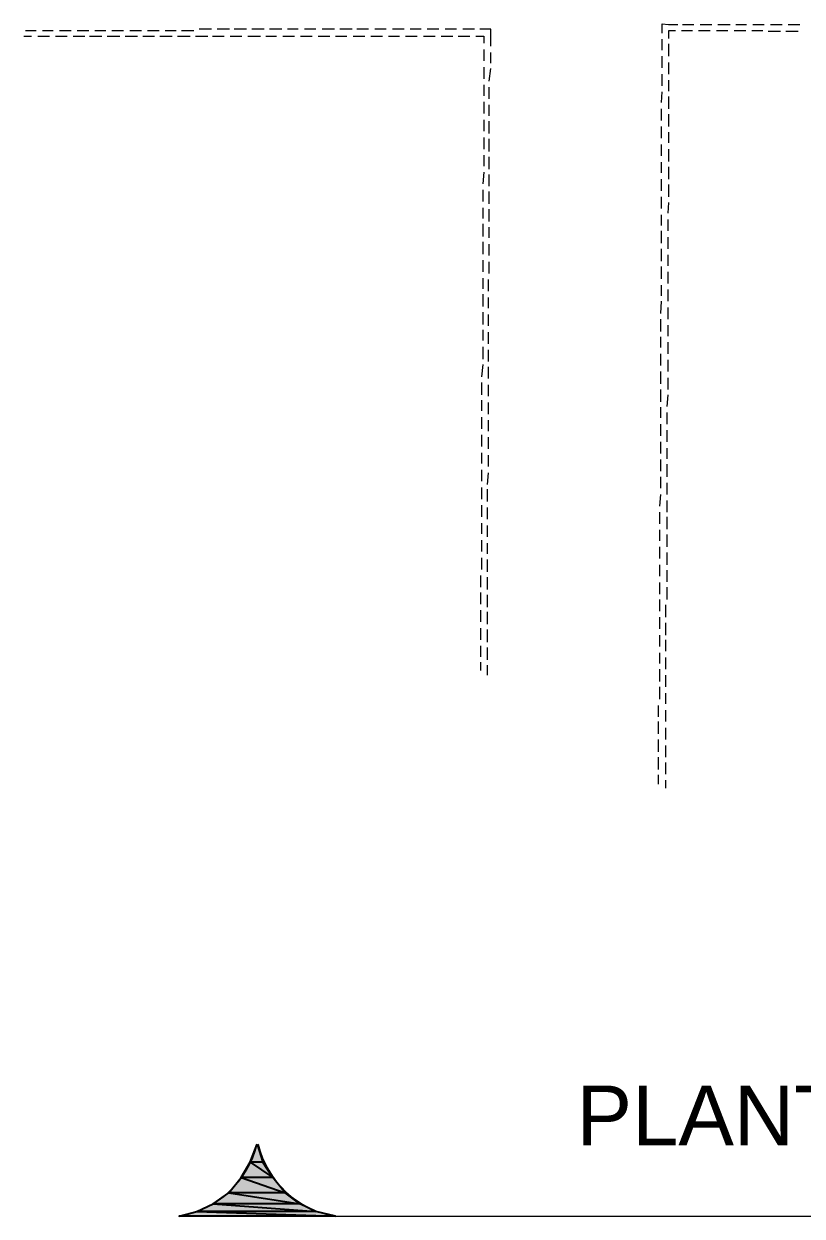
# Model space of a CAD drawing. Header units: millimetres. Extents: x 53 to 176, y -29 to 32.
# Drawn here: x 148.725 to 151.538, y -28.969 to -24.659 of the extents above; entities that cross this region are included whole.
import ezdxf

# ---------------------------------------------------------------- set-up
doc = ezdxf.new("R2010")
doc.units = ezdxf.units.MM
doc.layers.add('18 - Planta de situação', color=6, linetype='Continuous')
doc.styles.add('Arial0', font='arial.ttf', dxfattribs={"height": 3.14658})

msp = doc.modelspace()

# ---------------------------------------------------------------- hatches: boundary and pattern name
at = {"layer": '18 - Planta de situação', "true_color": 0x000005}
msp.add_hatch(color=5, dxfattribs=at).paths.add_polyline_path([(149.5687, -28.7092), (149.5883, -28.7734), (149.5436, -28.7734)])
h = msp.add_hatch(color=5, dxfattribs=at)
h.paths.add_polyline_path([(149.5883, -28.7734), (149.5436, -28.7734), (149.6246, -28.8293)])
h.paths.add_polyline_path([(149.5436, -28.7734), (149.6246, -28.8293), (149.51, -28.8293)])
h = msp.add_hatch(color=5, dxfattribs=at)
h.paths.add_polyline_path([(149.6246, -28.8293), (149.51, -28.8293), (149.6693, -28.8852)])
h.paths.add_polyline_path([(149.51, -28.8293), (149.6693, -28.8852), (149.4654, -28.8852)])
h = msp.add_hatch(color=5, dxfattribs=at)
h.paths.add_polyline_path([(149.6693, -28.8852), (149.4654, -28.8852), (149.7224, -28.9243)])
h.paths.add_polyline_path([(149.4654, -28.8852), (149.7224, -28.9243), (149.4095, -28.9243)])
h = msp.add_hatch(color=5, dxfattribs=at)
h.paths.add_polyline_path([(149.781, -28.9522), (149.3508, -28.9522), (149.8509, -28.969)])
h.paths.add_polyline_path([(149.3508, -28.9522), (149.8509, -28.969), (149.2866, -28.969)])
h = msp.add_hatch(color=5, dxfattribs=at)
h.paths.add_polyline_path([(149.7224, -28.9243), (149.4095, -28.9243), (149.781, -28.9522)])
h.paths.add_polyline_path([(149.4095, -28.9243), (149.781, -28.9522), (149.3508, -28.9522)])

# ---------------------------------------------------------------- linework, layer by layer
at = {"layer": '18 - Planta de situação', "color": 251, "linetype": 'Continuous', "lineweight": 13, "true_color": 0x545454}
for points in [[(148.7698, -24.6837), (148.7307, -24.6837), (148.7307, -24.6837)], [(148.8312, -24.6837), (148.7921, -24.6837), (148.7921, -24.6837)], [(148.8955, -24.6837), (148.8536, -24.6837), (148.8536, -24.6837)], [(148.9597, -24.6837), (148.9178, -24.6837), (148.9178, -24.6837)], [(149.0212, -24.6837), (148.9821, -24.6837), (148.9821, -24.6837)], [(149.0854, -24.6837), (149.0435, -24.6837), (149.0435, -24.6837)], [(149.1497, -24.6837), (149.1078, -24.6837), (149.1078, -24.6837)], [(149.2139, -24.6837), (149.172, -24.6837), (149.172, -24.6837)], [(149.2754, -24.6837), (149.2363, -24.6837), (149.2363, -24.6837)], [(149.3396, -24.6837), (149.2949, -24.6837), (149.2949, -24.6837)], [(149.4039, -24.6781), (149.3592, -24.6781), (149.3592, -24.6781)], [(149.4681, -24.6781), (149.4234, -24.6781), (149.4234, -24.6781)], [(149.5296, -24.6781), (149.4849, -24.6781), (149.4849, -24.6781)], [(149.5939, -24.6781), (149.5492, -24.6781), (149.5492, -24.6781)], [(149.6581, -24.6781), (149.6134, -24.6781), (149.6134, -24.6781)], [(149.7168, -24.6781), (149.6777, -24.6781), (149.6777, -24.6781)], [(149.781, -24.6781), (149.7391, -24.6781), (149.7391, -24.6781)], [(149.8481, -24.6781), (149.8034, -24.6781), (149.8034, -24.6781)], [(149.9123, -24.6781), (149.8676, -24.6781), (149.8676, -24.6781)], [(149.971, -24.6781), (149.9291, -24.6781), (149.9291, -24.6781)], [(150.0352, -24.6781), (149.9933, -24.6781), (149.9933, -24.6781)], [(150.0995, -24.6781), (150.0576, -24.6781), (150.0576, -24.6781)], [(150.1609, -24.6781), (150.1218, -24.6781), (150.1218, -24.6781)], [(150.2252, -24.6781), (150.1833, -24.6781), (150.1833, -24.6781)], [(150.2894, -24.6781), (150.2475, -24.6781), (150.2475, -24.6781)], [(150.3537, -24.6781), (150.3118, -24.6781), (150.3118, -24.6781)], [(150.4124, -24.7396), (150.4124, -24.7033), (150.4124, -24.6781), (150.3732, -24.6781)], [(151.0325, -24.6921), (151.0325, -24.6586), (151.0549, -24.6614), (151.0884, -24.6614)], [(151.08, -24.6837), (151.0549, -24.6837), (151.0549, -24.7116)], [(151.1415, -24.6837), (151.1024, -24.6837), (151.1024, -24.6837)], [(151.1051, -24.6614), (151.147, -24.6614), (151.147, -24.6614)], [(151.2057, -24.6837), (151.1638, -24.6837), (151.1638, -24.6837)], [(151.1694, -24.6614), (151.2113, -24.6614), (151.2113, -24.6614)], [(151.27, -24.6837), (151.2281, -24.6837), (151.2281, -24.6837)], [(151.2336, -24.6614), (151.2783, -24.6614), (151.2783, -24.6614)], [(151.3342, -24.6837), (151.2923, -24.6837), (151.2923, -24.6837)], [(151.2979, -24.6614), (151.337, -24.6614), (151.337, -24.6614)], [(151.3957, -24.6837), (151.3566, -24.6837), (151.3566, -24.6837)], [(151.3594, -24.6614), (151.4013, -24.6614), (151.4013, -24.6614)], [(151.4599, -24.6865), (151.4152, -24.6865), (151.4152, -24.6865)], [(151.4236, -24.6614), (151.4655, -24.6614), (151.4655, -24.6614)], [(151.5242, -24.6865), (151.4795, -24.6865), (151.4795, -24.6865)], [(151.4879, -24.6614), (151.5298, -24.6614), (151.5298, -24.6614)], [(148.7251, -24.7033), (148.753, -24.7033), (148.753, -24.7033)], [(148.7754, -24.7033), (148.8173, -24.7033), (148.8173, -24.7033)], [(148.8396, -24.7033), (148.8815, -24.7033), (148.8815, -24.7033)], [(148.9039, -24.7033), (148.9458, -24.7033), (148.9458, -24.7033)], [(148.9625, -24.7033), (149.0072, -24.7033), (149.0072, -24.7033)], [(149.0268, -24.7033), (149.0715, -24.7033), (149.0715, -24.7033)], [(149.091, -24.7033), (149.1357, -24.7033), (149.1357, -24.7033)], [(149.1553, -24.7033), (149.1972, -24.7033), (149.1972, -24.7033)], [(149.2167, -24.7033), (149.2614, -24.7033), (149.2614, -24.7033)], [(149.281, -24.7033), (149.3257, -24.7033), (149.3257, -24.7033)], [(149.3452, -24.7033), (149.3899, -24.7033), (149.3899, -24.7033)], [(149.4067, -24.7033), (149.4486, -24.7033), (149.4486, -24.7033)], [(149.4709, -24.7033), (149.5128, -24.7033), (149.5128, -24.7033)], [(149.5352, -24.7033), (149.5799, -24.7033), (149.5799, -24.7033)], [(149.5994, -24.7033), (149.6386, -24.7033), (149.6386, -24.7033)], [(149.6609, -24.7033), (149.7028, -24.7033), (149.7028, -24.7033)], [(149.7251, -24.7033), (149.7671, -24.7033), (149.7671, -24.7033)], [(149.7894, -24.7033), (149.8313, -24.7033), (149.8313, -24.7033)], [(149.8509, -24.7033), (149.8928, -24.7033), (149.8928, -24.7033)], [(149.9151, -24.7033), (149.957, -24.7033), (149.957, -24.7033)], [(149.9794, -24.7033), (150.0213, -24.7033), (150.0213, -24.7033)], [(150.0436, -24.7033), (150.0827, -24.7033), (150.0827, -24.7033)], [(150.1051, -24.7033), (150.147, -24.7033), (150.147, -24.7033)], [(150.1693, -24.7033), (150.2112, -24.7033), (150.2112, -24.7033)], [(150.2336, -24.7033), (150.2755, -24.7033), (150.2755, -24.7033)], [(150.295, -24.7033), (150.3369, -24.7033), (150.3369, -24.7033)], [(150.3593, -24.7033), (150.3872, -24.7033), (150.3872, -24.7033)], [(150.3872, -24.7033), (150.3872, -24.7284), (150.3872, -24.7284)], [(151.0325, -24.7535), (151.0325, -24.7144), (151.0325, -24.7144)], [(151.0549, -24.7312), (151.0549, -24.7759), (151.0549, -24.7759)], [(150.3872, -24.7508), (150.3872, -24.7927), (150.3872, -24.7927)], [(150.4124, -24.801), (150.4124, -24.7619), (150.4124, -24.7619)], [(151.0325, -24.8178), (151.0325, -24.7759), (151.0325, -24.7759)], [(150.3872, -24.815), (150.3872, -24.8569), (150.3872, -24.8569)], [(150.4068, -24.8653), (150.4124, -24.8206), (150.4124, -24.8206)], [(151.0549, -24.7982), (151.0549, -24.8401), (151.0549, -24.8401)], [(151.0325, -24.8821), (151.0325, -24.8401), (151.0325, -24.8401)], [(151.0549, -24.8625), (151.0549, -24.9016), (151.0549, -24.9016)], [(150.3872, -24.8793), (150.3872, -24.9184), (150.3872, -24.9184)], [(150.4068, -24.9295), (150.4068, -24.8876), (150.4068, -24.8876)], [(151.0297, -24.9435), (151.0325, -24.9044), (151.0325, -24.9044)], [(150.3872, -24.9407), (150.3872, -24.9826), (150.3872, -24.9826)], [(150.4068, -24.991), (150.4068, -24.9519), (150.4068, -24.9519)], [(151.0549, -24.9212), (151.0549, -24.9659), (151.0549, -24.9659)], [(151.0297, -25.0078), (151.0297, -24.9659), (151.0297, -24.9659)], [(151.0549, -24.9854), (151.0549, -25.0301), (151.0549, -25.0301)], [(150.3872, -25.005), (150.3872, -25.0469), (150.3872, -25.0469)], [(150.4068, -25.0552), (150.4068, -25.0106), (150.4068, -25.0106)], [(151.0297, -25.072), (151.0297, -25.0301), (151.0297, -25.0301)], [(150.3872, -25.0692), (150.3872, -25.1111), (150.3872, -25.1111)], [(150.4068, -25.1195), (150.4068, -25.0748), (150.4068, -25.0748)], [(151.0549, -25.0497), (151.0549, -25.0888), (151.0549, -25.0888)], [(151.0297, -25.1363), (151.0297, -25.0944), (151.0297, -25.0944)], [(151.0549, -25.1111), (151.0549, -25.1558), (151.0549, -25.1558)], [(150.3872, -25.1335), (150.3872, -25.1726), (150.3872, -25.1726)], [(150.4068, -25.1838), (150.4068, -25.1391), (150.4068, -25.1391)], [(151.0297, -25.1977), (151.0297, -25.1586), (151.0297, -25.1586)], [(150.3872, -25.1949), (150.3844, -25.2368), (150.3844, -25.2368)], [(150.4068, -25.2452), (150.4068, -25.2033), (150.4068, -25.2033)], [(151.0549, -25.1754), (151.0549, -25.2201), (151.0549, -25.2201)], [(151.0297, -25.262), (151.0297, -25.2201), (151.0297, -25.2201)], [(151.0549, -25.2396), (151.0549, -25.2843), (151.0549, -25.2843)], [(150.3844, -25.2592), (150.3844, -25.3011), (150.3844, -25.3011)], [(150.4068, -25.3095), (150.4068, -25.2648), (150.4068, -25.2648)], [(151.0297, -25.3262), (151.0297, -25.2843), (151.0297, -25.2843)], [(150.3844, -25.3234), (150.3844, -25.3625), (150.3844, -25.3625)], [(150.4068, -25.3737), (150.4068, -25.329), (150.4068, -25.329)], [(151.0549, -25.3039), (151.0521, -25.343), (151.0521, -25.343)], [(150.3844, -25.3821), (150.3844, -25.4268), (150.3844, -25.4268)], [(151.0297, -25.3877), (151.0297, -25.3486), (151.0297, -25.3486)], [(151.0521, -25.3653), (151.0521, -25.4072), (151.0521, -25.4072)], [(150.4068, -25.4324), (150.4068, -25.3933), (150.4068, -25.3933)], [(151.0297, -25.4519), (151.0297, -25.4072), (151.0297, -25.4072)], [(151.0521, -25.4296), (151.0521, -25.4715), (151.0521, -25.4715)], [(150.3844, -25.4463), (150.3844, -25.491), (150.3844, -25.491)], [(150.4068, -25.4966), (150.4068, -25.4547), (150.4068, -25.4547)], [(151.0297, -25.5162), (151.0297, -25.4715), (151.0297, -25.4715)], [(150.3844, -25.5134), (150.3844, -25.5553), (150.3844, -25.5553)], [(151.0521, -25.4938), (151.0521, -25.5329), (151.0521, -25.5329)], [(150.4068, -25.5609), (150.4068, -25.519), (150.4068, -25.519)], [(151.0297, -25.5804), (151.0297, -25.5357), (151.0297, -25.5357)], [(151.0521, -25.5553), (151.0521, -25.5972), (151.0521, -25.5972)], [(150.3844, -25.5776), (150.3844, -25.6167), (150.3844, -25.6167)], [(150.404, -25.6251), (150.404, -25.5832), (150.404, -25.5832)], [(151.0297, -25.6419), (151.0297, -25.6028), (151.0297, -25.6028)], [(150.3844, -25.6363), (150.3844, -25.681), (150.3844, -25.681)], [(151.0521, -25.6195), (151.0521, -25.6614), (151.0521, -25.6614)], [(150.404, -25.6866), (150.404, -25.6475), (150.404, -25.6475)], [(151.0269, -25.7061), (151.0297, -25.6614), (151.0297, -25.6614)], [(151.0521, -25.6838), (151.0521, -25.7257), (151.0521, -25.7257)], [(150.3844, -25.7006), (150.3844, -25.7452), (150.3844, -25.7452)], [(150.404, -25.7508), (150.404, -25.7089), (150.404, -25.7089)], [(151.0269, -25.7704), (151.0269, -25.7257), (151.0269, -25.7257)], [(150.3844, -25.7648), (150.3844, -25.8039), (150.3844, -25.8039)], [(150.404, -25.8151), (150.404, -25.7732), (150.404, -25.7732)], [(151.0521, -25.748), (151.0521, -25.7872), (151.0521, -25.7872)], [(151.0269, -25.8291), (151.0269, -25.7899), (151.0269, -25.7899)], [(151.0521, -25.8095), (151.0521, -25.8514), (151.0521, -25.8514)], [(150.3844, -25.8263), (150.3844, -25.871), (150.3844, -25.871)], [(150.404, -25.8793), (150.404, -25.8374), (150.404, -25.8374)], [(151.0269, -25.8933), (151.0269, -25.8514), (151.0269, -25.8514)], [(150.3844, -25.8905), (150.3788, -25.9352), (150.3788, -25.9352)], [(150.404, -25.9408), (150.404, -25.8989), (150.404, -25.8989)], [(151.0521, -25.8737), (151.0521, -25.9157), (151.0521, -25.9157)], [(151.0269, -25.9603), (151.0269, -25.9157), (151.0269, -25.9157)], [(151.0521, -25.938), (151.0521, -25.9799), (151.0521, -25.9799)], [(150.3788, -25.9548), (150.3788, -25.9995), (150.3788, -25.9995)], [(150.404, -26.005), (150.404, -25.9631), (150.404, -25.9631)], [(151.0269, -26.0246), (151.0269, -25.9799), (151.0269, -25.9799)], [(150.3788, -26.019), (150.3788, -26.0581), (150.3788, -26.0581)], [(150.404, -26.0693), (150.404, -26.0274), (150.404, -26.0274)], [(151.0521, -25.9995), (151.0493, -26.0414), (151.0493, -26.0414)], [(151.0269, -26.0833), (151.0269, -26.0442), (151.0269, -26.0442)], [(151.0493, -26.0637), (151.0493, -26.1056), (151.0493, -26.1056)], [(150.3788, -26.0805), (150.3788, -26.1224), (150.3788, -26.1224)], [(150.404, -26.1308), (150.404, -26.0916), (150.404, -26.0916)], [(151.0269, -26.1475), (151.0269, -26.1056), (151.0269, -26.1056)], [(150.3788, -26.1447), (150.3788, -26.1866), (150.3788, -26.1866)], [(150.404, -26.195), (150.404, -26.1531), (150.404, -26.1531)], [(151.0493, -26.128), (151.0493, -26.1699), (151.0493, -26.1699)], [(151.0269, -26.2118), (151.0269, -26.1699), (151.0269, -26.1699)], [(151.0493, -26.1922), (151.0493, -26.2313), (151.0493, -26.2313)], [(150.3788, -26.209), (150.3788, -26.2481), (150.3788, -26.2481)], [(150.404, -26.2593), (150.404, -26.2174), (150.404, -26.2174)], [(151.0269, -26.276), (151.0269, -26.2341), (151.0269, -26.2341)], [(150.3788, -26.2704), (150.3788, -26.3123), (150.3788, -26.3123)], [(150.4012, -26.3235), (150.404, -26.2816), (150.404, -26.2816)], [(151.0493, -26.2509), (151.0493, -26.2956), (151.0493, -26.2956)], [(150.3788, -26.3347), (150.3788, -26.3766), (150.3788, -26.3766)], [(151.0269, -26.3375), (151.0269, -26.2956), (151.0269, -26.2956)], [(151.0493, -26.3179), (151.0493, -26.3598), (151.0493, -26.3598)], [(150.4012, -26.385), (150.4012, -26.3403), (150.4012, -26.3403)], [(151.0241, -26.4017), (151.0269, -26.3598), (151.0269, -26.3598)], [(150.3788, -26.3989), (150.3788, -26.4408), (150.3788, -26.4408)], [(150.4012, -26.4492), (150.4012, -26.4073), (150.4012, -26.4073)], [(151.0493, -26.3822), (151.0493, -26.4241), (151.0493, -26.4241)], [(150.3788, -26.4632), (150.3788, -26.5023), (150.3788, -26.5023)], [(151.0241, -26.466), (151.0241, -26.4241), (151.0241, -26.4241)], [(151.0493, -26.4408), (151.0493, -26.4855), (151.0493, -26.4855)], [(150.4012, -26.5135), (150.4012, -26.4716), (150.4012, -26.4716)], [(151.0241, -26.5274), (151.0241, -26.4883), (151.0241, -26.4883)], [(151.0493, -26.5051), (151.0493, -26.5498), (151.0493, -26.5498)], [(150.3788, -26.5246), (150.3788, -26.5665), (150.3788, -26.5665)], [(150.4012, -26.5749), (150.4012, -26.5358), (150.4012, -26.5358)], [(151.0241, -26.5917), (151.0241, -26.5498), (151.0241, -26.5498)], [(150.3788, -26.5889), (150.3788, -26.6308), (150.3788, -26.6308)], [(150.4012, -26.6392), (150.4012, -26.5945), (150.4012, -26.5945)], [(151.0493, -26.5693), (151.0493, -26.614), (151.0493, -26.614)], [(151.0241, -26.6559), (151.0241, -26.614), (151.0241, -26.614)], [(151.0493, -26.6336), (151.0493, -26.6755), (151.0493, -26.6755)], [(150.376, -26.6531), (150.376, -26.695), (150.376, -26.695)], [(150.4012, -26.7034), (150.4012, -26.6587), (150.4012, -26.6587)], [(151.0241, -26.7202), (151.0241, -26.6783), (151.0241, -26.6783)], [(150.376, -26.7146), (150.376, -26.7565), (150.376, -26.7565)], [(150.4012, -26.7677), (150.4012, -26.723), (150.4012, -26.723)], [(151.0493, -26.695), (151.0493, -26.7397), (151.0493, -26.7397)], [(151.0241, -26.7816), (151.0241, -26.7397), (151.0241, -26.7397)], [(151.0437, -26.7593), (151.0437, -26.804), (151.0437, -26.804)], [(150.376, -26.7788), (150.376, -26.8208), (150.376, -26.8208)], [(150.4012, -26.8291), (150.4012, -26.7844), (150.4012, -26.7844)], [(151.0241, -26.8459), (151.0241, -26.804), (151.0241, -26.804)], [(150.376, -26.8431), (150.376, -26.885), (150.376, -26.885)], [(150.4012, -26.8934), (150.4012, -26.8487), (150.4012, -26.8487)], [(151.0437, -26.8235), (151.0437, -26.8682), (151.0437, -26.8682)], [(151.0241, -26.9101), (151.0241, -26.8682), (151.0241, -26.8682)], [(151.0437, -26.885), (151.0437, -26.9269), (151.0437, -26.9269)], [(150.376, -26.9074), (150.376, -26.9465), (150.376, -26.9465)], [(150.4012, -26.9576), (150.4012, -26.9129), (150.4012, -26.9129)], [(151.0241, -26.9716), (151.0241, -26.9325), (151.0241, -26.9325)], [(150.376, -26.966), (150.376, -26.9967), (150.376, -26.9967)], [(150.4012, -27.0135), (150.4012, -26.9772), (150.4012, -26.9772)], [(151.0437, -26.9493), (151.0437, -26.9912), (151.0437, -26.9912)], [(151.0241, -27.0359), (151.0241, -26.9912), (151.0241, -26.9912)], [(151.0437, -27.0135), (151.0437, -27.0554), (151.0437, -27.0554)], [(151.0241, -27.1001), (151.0241, -27.0554), (151.0241, -27.0554)], [(151.0437, -27.0778), (151.0437, -27.1169), (151.0437, -27.1169)], [(151.0185, -27.1644), (151.0185, -27.1225), (151.0185, -27.1225)], [(151.0437, -27.1392), (151.0437, -27.1811), (151.0437, -27.1811)], [(151.0185, -27.2258), (151.0185, -27.1811), (151.0185, -27.1811)], [(151.0437, -27.2035), (151.0437, -27.2454), (151.0437, -27.2454)], [(151.0185, -27.2901), (151.0185, -27.2454), (151.0185, -27.2454)], [(151.0437, -27.2677), (151.0437, -27.3096), (151.0437, -27.3096)], [(151.0185, -27.3543), (151.0185, -27.3096), (151.0185, -27.3096)], [(151.0437, -27.3292), (151.0437, -27.3711), (151.0437, -27.3711)], [(151.0185, -27.4074), (151.0185, -27.3739), (151.0185, -27.3739)], [(151.0437, -27.3934), (151.0437, -27.4214), (151.0437, -27.4214)]]:
    msp.add_lwpolyline(points, dxfattribs=at)
at = {"layer": '18 - Planta de situação', "color": 5, "linetype": 'Continuous', "lineweight": -2, "true_color": 0x000005}
for points in [[(149.5687, -28.7092), (149.5883, -28.7734), (149.5436, -28.7734)], [(149.5436, -28.7734), (149.6246, -28.8293), (149.51, -28.8293)], [(149.5883, -28.7734), (149.5436, -28.7734), (149.6246, -28.8293)], [(149.51, -28.8293), (149.6693, -28.8852), (149.4654, -28.8852)], [(149.6246, -28.8293), (149.51, -28.8293), (149.6693, -28.8852)], [(149.4654, -28.8852), (149.7224, -28.9243), (149.4095, -28.9243)], [(149.6693, -28.8852), (149.4654, -28.8852), (149.7224, -28.9243)], [(149.3508, -28.9522), (149.8509, -28.969), (149.2866, -28.969)], [(149.4095, -28.9243), (149.781, -28.9522), (149.3508, -28.9522)], [(149.781, -28.9522), (149.3508, -28.9522), (149.8509, -28.969)], [(149.7224, -28.9243), (149.4095, -28.9243), (149.781, -28.9522)]]:
    msp.add_lwpolyline(points, close=True, dxfattribs=at)
at = {"layer": '18 - Planta de situação', "color": 5, "linetype": 'Continuous', "lineweight": 9, "true_color": 0x000005}
msp.add_lwpolyline([(149.2866, -28.969), (155.6753, -28.969), (155.6753, -28.969)], dxfattribs=at)
for points in [[(149.2866, -28.969), (149.4234, -28.9466), (149.5352, -28.8433), (149.5687, -28.7092)], [(149.5715, -28.7092), (149.605, -28.8433), (149.714, -28.9466), (149.8509, -28.969)]]:
    msp.add_open_spline(points, degree=3, dxfattribs=at)

# ---------------------------------------------------------------- texts
at = {"layer": '18 - Planta de situação', "color": 7, "true_color": 0x000007, "style": 'Arial0'}
msp.add_text('PLANTA DE SITUAÇÃO', height=0.215575, dxfattribs=at).set_placement((150.7224, -28.7126))

doc.saveas('drawing.dxf')
